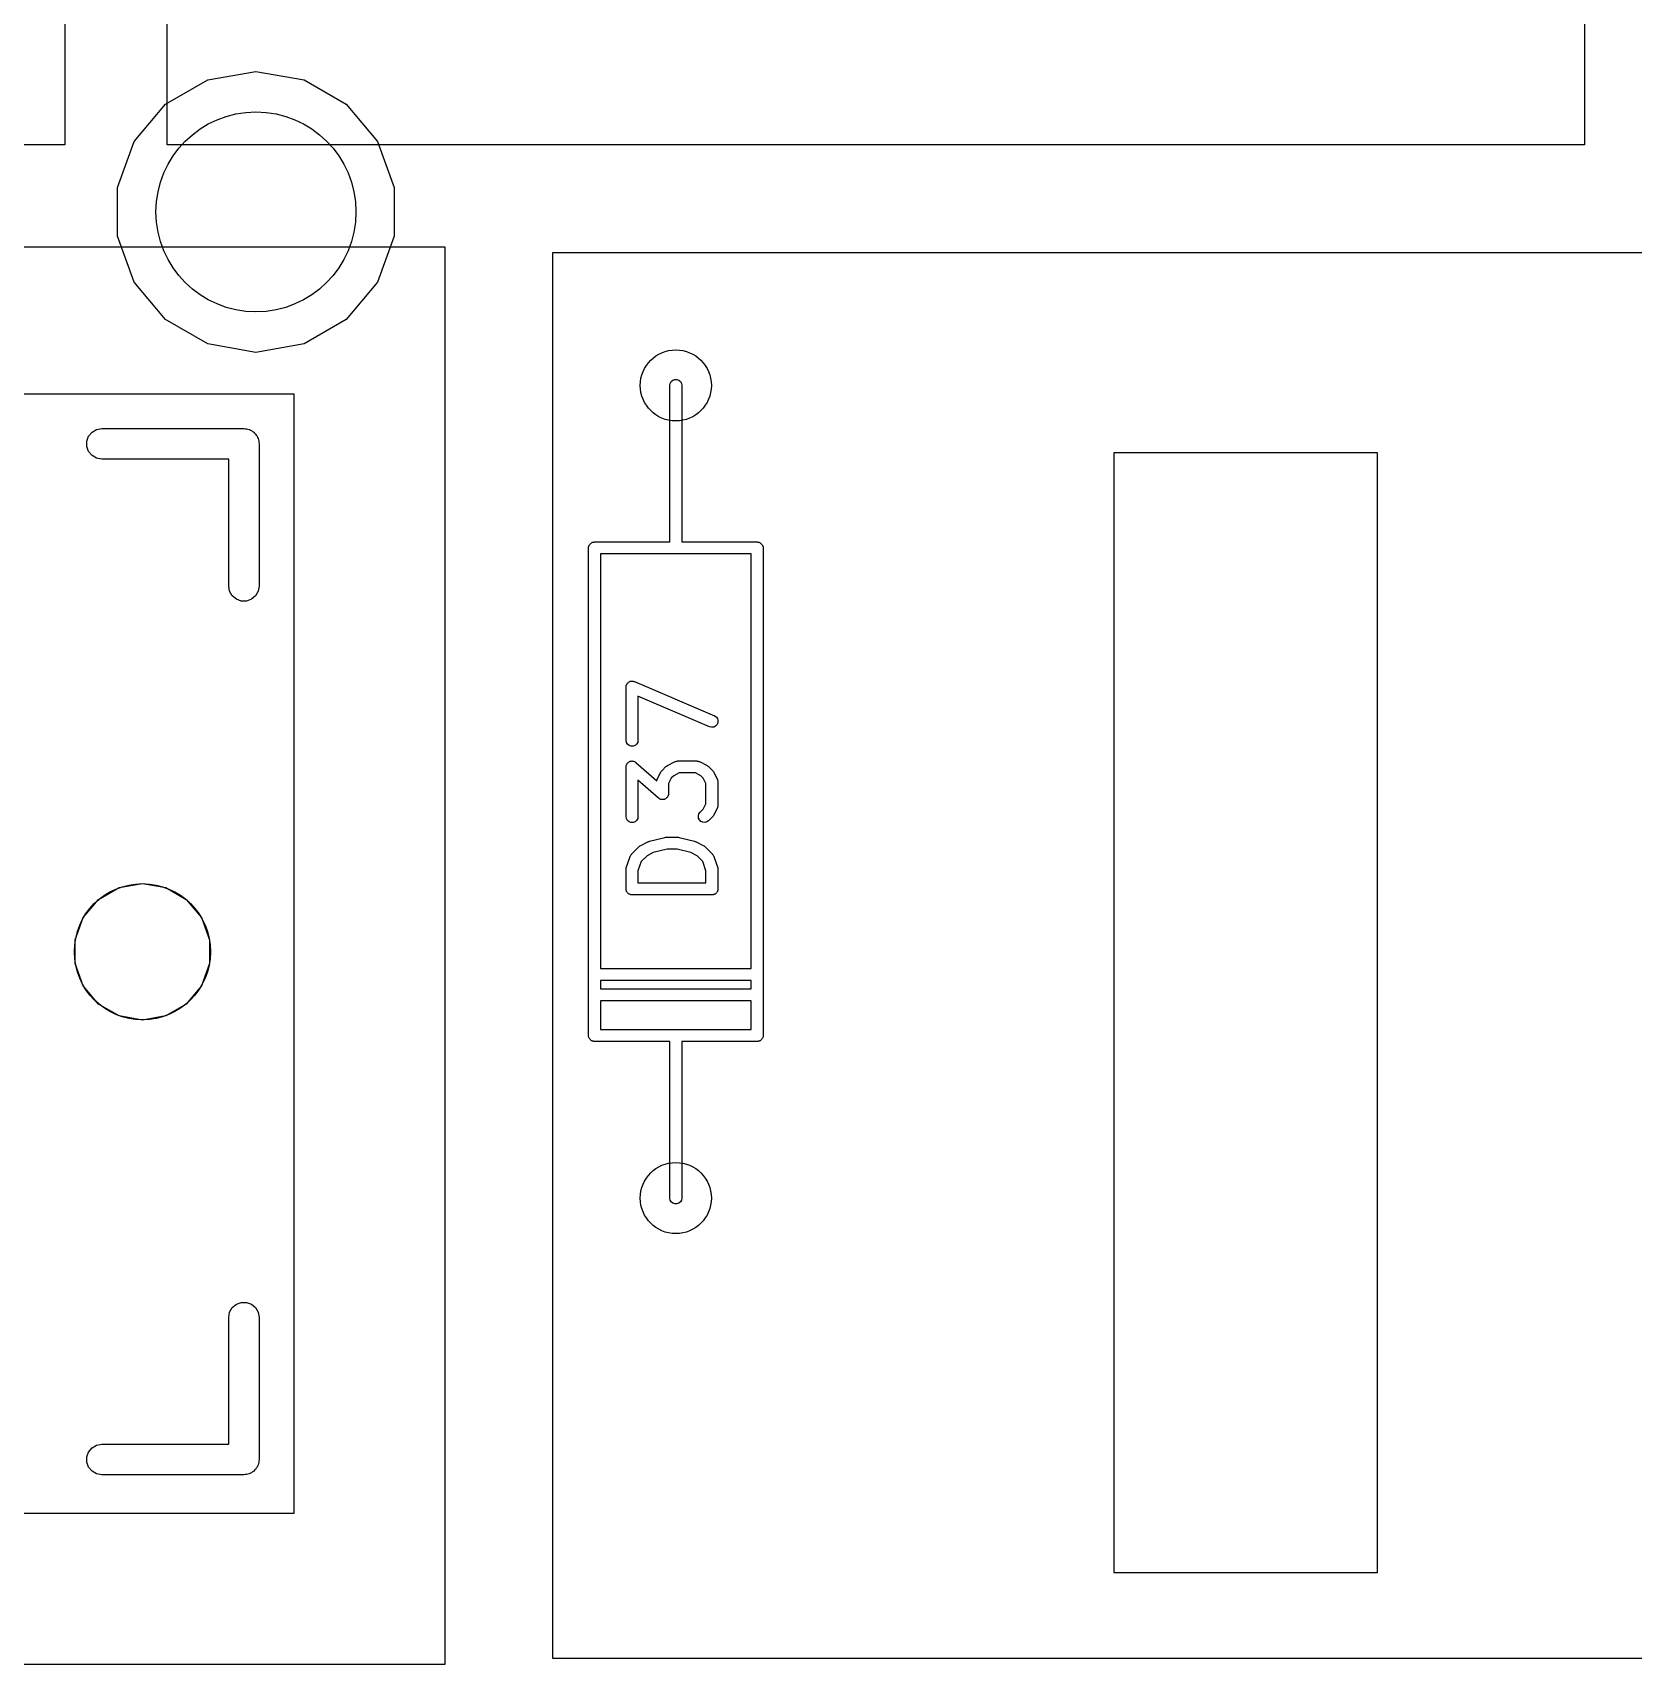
# Model space of a CAD drawing. Header units: millimetres. Extents: x 71 to 299, y 93 to 256.
# Drawn here: x 218.16 to 238.17, y 149.87 to 170.27 of the extents above; entities that cross this region are included whole.
import ezdxf

# ---------------------------------------------------------------- set-up
doc = ezdxf.new("R2010")
doc.units = ezdxf.units.MM
for name, color, linetype in [('BLACK', 7, 'Continuous'), ('PCB', 4, 'Continuous'), ('PCB_参照', 4, 'Continuous'), ('プレート', 6, 'Continuous'), ('物理キー', 7, 'Continuous'), ('裏面', 3, 'Continuous')]:
    doc.layers.add(name, color=color, linetype=linetype)

# ---------------------------------------------------------------- blocks, each defined once
blk = doc.blocks.new('PCB詳細')
at = {"layer": 'BLACK'}
for p, q in [((155.621, -87.4043), (156.149, -87.0993)), ((156.149, -87.0993), (156.75, -86.9933)), ((156.75, -86.9933), (157.351, -87.0993)), ((157.351, -87.0993), (157.879, -87.4043)), ((155.229, -87.8717), (155.621, -87.4043)), ((157.879, -87.4043), (158.271, -87.8717)), ((155.02, -88.445), (155.229, -87.8717)), ((158.271, -87.8717), (158.48, -88.445)), ((155.02, -89.055), (155.02, -88.445)), ((158.48, -88.445), (158.48, -89.055)), ((155.229, -89.6283), (155.02, -89.055)), ((158.48, -89.055), (158.271, -89.6283)), ((155.621, -90.0957), (155.229, -89.6283)), ((158.271, -89.6283), (157.879, -90.0957)), ((156.149, -90.4007), (155.621, -90.0957)), ((157.879, -90.0957), (157.351, -90.4007)), ((156.75, -90.5067), (156.149, -90.4007)), ((157.351, -90.4007), (156.75, -90.5067)), ((161.925, -90.92), (161.93, -90.8943)), ((161.925, -92.19), (161.925, -90.92)), ((161.93, -90.8943), (161.943, -90.8718)), ((161.943, -90.8718), (161.963, -90.855)), ((161.963, -90.855), (161.987, -90.8461)), ((161.987, -90.8461), (162.013, -90.8461)), ((162.013, -90.8461), (162.037, -90.855)), ((162.037, -90.855), (162.057, -90.8718)), ((162.057, -90.8718), (162.07, -90.8943)), ((162.07, -90.8943), (162.075, -90.92)), ((162.075, -90.92), (162.075, -92.19)), ((154.634, -91.6169), (154.657, -91.5547)), ((154.657, -91.5547), (154.7, -91.5041)), ((154.7, -91.5041), (154.757, -91.471)), ((154.757, -91.471), (154.822, -91.4595)), ((154.822, -91.4595), (156.6, -91.4595)), ((156.6, -91.4595), (156.616, -91.4624)), ((156.616, -91.4624), (156.633, -91.4624)), ((156.633, -91.4624), (156.649, -91.4681)), ((156.649, -91.4681), (156.665, -91.471)), ((156.665, -91.471), (156.68, -91.4793)), ((156.68, -91.4793), (156.695, -91.485)), ((156.695, -91.485), (156.708, -91.4957)), ((156.708, -91.4957), (156.722, -91.5041)), ((156.722, -91.5041), (156.733, -91.5168)), ((156.733, -91.5168), (156.746, -91.5275)), ((156.746, -91.5275), (156.754, -91.542)), ((156.754, -91.542), (156.765, -91.5547)), ((156.765, -91.5547), (156.771, -91.5704)), ((156.771, -91.5704), (156.779, -91.5848)), ((156.779, -91.5848), (156.782, -91.6013)), ((154.634, -91.6831), (154.634, -91.6169)), ((154.657, -91.7452), (154.634, -91.6831)), ((154.7, -91.7959), (154.657, -91.7452)), ((154.757, -91.829), (154.7, -91.7959)), ((156.782, -91.6013), (156.788, -91.6169)), ((156.788, -91.6169), (156.788, -91.6336)), ((156.788, -91.6336), (156.79, -91.65)), ((156.79, -91.65), (156.79, -93.428)), ((154.822, -91.8405), (154.757, -91.829)), ((156.409, -91.8405), (154.822, -91.8405)), ((156.409, -93.428), (156.409, -91.8405)), ((161.925, -92.877), (161.925, -92.19)), ((162.075, -92.19), (162.075, -92.877)), ((160.909, -92.952), (160.91, -92.9455)), ((160.909, -99.048), (160.909, -92.952)), ((160.91, -92.939), (160.912, -92.9328)), ((160.91, -92.9455), (160.91, -92.939)), ((160.912, -92.9328), (160.914, -92.9263)), ((160.914, -92.9263), (160.917, -92.9207)), ((160.917, -92.9207), (160.919, -92.9145)), ((160.919, -92.9145), (160.923, -92.9095)), ((160.923, -92.9095), (160.927, -92.9038)), ((160.927, -92.9038), (160.932, -92.8996)), ((160.932, -92.8996), (160.936, -92.8945)), ((160.936, -92.8945), (160.941, -92.8913)), ((160.941, -92.8913), (160.946, -92.887)), ((160.946, -92.887), (160.953, -92.8848)), ((160.953, -92.8848), (160.958, -92.8815)), ((160.958, -92.8815), (160.965, -92.8804)), ((160.965, -92.8804), (160.971, -92.8781)), ((160.971, -92.8781), (160.978, -92.8781)), ((160.978, -92.8781), (160.984, -92.877)), ((160.984, -92.877), (161.925, -92.877)), ((162, -93.027), (161.059, -93.027)), ((161.059, -93.027), (161.059, -98.211)), ((162.941, -93.027), (162, -93.027)), ((162.075, -92.877), (163.016, -92.877)), ((162.941, -98.211), (162.941, -93.027)), ((163.016, -92.877), (163.022, -92.8781)), ((163.022, -92.8781), (163.029, -92.8781)), ((163.029, -92.8781), (163.035, -92.8804)), ((163.035, -92.8804), (163.042, -92.8815)), ((163.042, -92.8815), (163.047, -92.8848)), ((163.047, -92.8848), (163.053, -92.887)), ((163.053, -92.887), (163.059, -92.8913)), ((163.059, -92.8913), (163.064, -92.8945)), ((163.064, -92.8945), (163.068, -92.8996)), ((163.068, -92.8996), (163.073, -92.9038)), ((163.073, -92.9038), (163.077, -92.9095)), ((163.077, -92.9095), (163.081, -92.9145)), ((163.081, -92.9145), (163.083, -92.9207)), ((163.083, -92.9207), (163.086, -92.9263)), ((163.086, -92.9263), (163.088, -92.9328)), ((163.088, -92.9328), (163.09, -92.939)), ((163.09, -92.939), (163.09, -92.9455)), ((163.09, -92.9455), (163.091, -92.952)), ((163.091, -92.952), (163.091, -99.048)), ((156.421, -93.4932), (156.409, -93.428)), ((156.79, -93.428), (156.779, -93.4932)), ((156.454, -93.5505), (156.421, -93.4932)), ((156.505, -93.593), (156.454, -93.5505)), ((156.567, -93.6156), (156.505, -93.593)), ((156.633, -93.6156), (156.567, -93.6156)), ((156.695, -93.593), (156.633, -93.6156)), ((156.746, -93.5505), (156.695, -93.593)), ((156.779, -93.4932), (156.746, -93.5505)), ((161.382, -94.6648), (161.386, -94.6573)), ((161.386, -94.6573), (161.39, -94.6494)), ((161.39, -94.6494), (161.393, -94.6461)), ((161.393, -94.6461), (161.395, -94.6423)), ((161.395, -94.6423), (161.402, -94.6367)), ((161.402, -94.6367), (161.407, -94.6304)), ((161.407, -94.6304), (161.411, -94.6284)), ((161.411, -94.6284), (161.415, -94.6255)), ((161.415, -94.6255), (161.423, -94.6226)), ((161.423, -94.6226), (161.431, -94.6187)), ((161.431, -94.6187), (161.435, -94.6181)), ((161.435, -94.6181), (161.439, -94.6166)), ((161.439, -94.6166), (161.448, -94.6166)), ((161.448, -94.6166), (161.457, -94.6156)), ((161.457, -94.6156), (161.461, -94.6166)), ((161.461, -94.6166), (161.465, -94.6166)), ((161.465, -94.6166), (161.474, -94.6196)), ((161.474, -94.6196), (161.482, -94.6215)), ((161.482, -94.6215), (162.482, -95.0501)), ((161.377, -94.6905), (161.379, -94.682)), ((161.377, -95.3571), (161.377, -94.6905)), ((161.379, -94.6734), (161.381, -94.6692)), ((161.379, -94.682), (161.379, -94.6734)), ((161.381, -94.6692), (161.382, -94.6648)), ((162.423, -95.188), (161.527, -94.8042)), ((161.527, -94.8042), (161.527, -95.3571)), ((162.482, -95.0501), (162.504, -95.0644)), ((162.504, -95.0644), (162.519, -95.0852)), ((162.448, -95.1939), (162.423, -95.188)), ((162.474, -95.1908), (162.448, -95.1939)), ((162.497, -95.1791), (162.474, -95.1908)), ((162.515, -95.1601), (162.497, -95.1791)), ((162.525, -95.1362), (162.515, -95.1601)), ((162.519, -95.0852), (162.527, -95.1102)), ((162.527, -95.1102), (162.525, -95.1362)), ((161.382, -95.3828), (161.377, -95.3571)), ((161.395, -95.4054), (161.382, -95.3828)), ((161.415, -95.4221), (161.395, -95.4054)), ((161.439, -95.431), (161.415, -95.4221)), ((161.465, -95.431), (161.439, -95.431)), ((161.49, -95.4221), (161.465, -95.431)), ((161.51, -95.4054), (161.49, -95.4221)), ((161.523, -95.3828), (161.51, -95.4054)), ((161.527, -95.3571), (161.523, -95.3828)), ((161.379, -95.6759), (161.381, -95.6705)), ((161.379, -95.6833), (161.379, -95.6759)), ((161.381, -95.6705), (161.382, -95.6648)), ((161.382, -95.6648), (161.386, -95.6585)), ((161.386, -95.6585), (161.388, -95.6516)), ((161.388, -95.6516), (161.392, -95.6473)), ((161.392, -95.6473), (161.395, -95.6423)), ((161.395, -95.6423), (161.401, -95.6376)), ((161.401, -95.6376), (161.405, -95.632)), ((161.405, -95.632), (161.41, -95.6292)), ((161.41, -95.6292), (161.415, -95.6255)), ((161.415, -95.6255), (161.422, -95.623)), ((161.422, -95.623), (161.428, -95.6195)), ((161.428, -95.6195), (161.434, -95.6186)), ((161.434, -95.6186), (161.439, -95.6166)), ((161.439, -95.6166), (161.447, -95.6166)), ((161.447, -95.6166), (161.454, -95.6155)), ((161.454, -95.6155), (161.46, -95.6166)), ((161.46, -95.6166), (161.465, -95.6166)), ((161.465, -95.6166), (161.472, -95.6191)), ((161.472, -95.6191), (161.479, -95.6205)), ((161.479, -95.6205), (161.484, -95.6235)), ((161.484, -95.6235), (161.49, -95.6255)), ((161.49, -95.6255), (161.495, -95.6302)), ((161.495, -95.6302), (161.502, -95.634)), ((161.502, -95.634), (161.762, -95.8615)), ((161.876, -95.6851), (161.885, -95.6782)), ((161.885, -95.6782), (161.895, -95.671)), ((161.895, -95.671), (161.99, -95.6234)), ((161.99, -95.6234), (161.994, -95.6222)), ((161.994, -95.6222), (161.998, -95.62)), ((161.998, -95.62), (162.007, -95.6185)), ((162.007, -95.6185), (162.015, -95.616)), ((162.015, -95.616), (162.02, -95.6162)), ((162.02, -95.6162), (162.024, -95.6155)), ((162.024, -95.6155), (162.262, -95.6155)), ((162.262, -95.6155), (162.266, -95.6162)), ((162.266, -95.6162), (162.27, -95.616)), ((162.27, -95.616), (162.279, -95.6185)), ((162.279, -95.6185), (162.288, -95.62)), ((162.288, -95.62), (162.291, -95.6222)), ((162.291, -95.6222), (162.295, -95.6234)), ((162.295, -95.6234), (162.391, -95.671)), ((162.391, -95.671), (162.4, -95.6782)), ((162.4, -95.6782), (162.41, -95.6851)), ((161.377, -95.6905), (161.379, -95.6833)), ((161.377, -96.3095), (161.377, -95.6905)), ((161.784, -96.0803), (161.527, -95.8558)), ((161.527, -95.8558), (161.527, -96.3095)), ((161.762, -95.8615), (161.763, -95.8553)), ((161.763, -95.8553), (161.765, -95.8516)), ((161.765, -95.8516), (161.766, -95.8474)), ((161.766, -95.8474), (161.814, -95.7522)), ((161.814, -95.7522), (161.821, -95.7425)), ((161.821, -95.7425), (161.828, -95.7327)), ((161.828, -95.7327), (161.876, -95.6851)), ((161.943, -95.8301), (161.908, -95.8987)), ((161.973, -95.7997), (161.943, -95.8301)), ((162.042, -95.7655), (161.973, -95.7997)), ((162.244, -95.7655), (162.042, -95.7655)), ((162.313, -95.7997), (162.244, -95.7655)), ((162.343, -95.8301), (162.313, -95.7997)), ((162.377, -95.8987), (162.343, -95.8301)), ((162.41, -95.6851), (162.458, -95.7327)), ((162.458, -95.7327), (162.465, -95.7425)), ((162.465, -95.7425), (162.472, -95.7522)), ((162.472, -95.7522), (162.519, -95.8474)), ((162.519, -95.8474), (162.521, -95.8516)), ((162.521, -95.8516), (162.523, -95.8553)), ((162.523, -95.8553), (162.524, -95.864)), ((162.524, -95.864), (162.527, -95.8724)), ((162.527, -95.8724), (162.527, -95.8767)), ((162.527, -95.8767), (162.527, -95.881)), ((162.527, -95.881), (162.527, -96.1667)), ((161.79, -96.084), (161.784, -96.0803)), ((161.796, -96.0888), (161.79, -96.084)), ((161.875, -96.085), (161.871, -96.0888)), ((161.88, -96.0823), (161.875, -96.085)), ((161.885, -96.0767), (161.88, -96.0823)), ((161.891, -96.072), (161.885, -96.0767)), ((161.894, -96.067), (161.891, -96.072)), ((161.897, -96.0626), (161.894, -96.067)), ((161.9, -96.0558), (161.897, -96.0626)), ((161.904, -96.0495), (161.9, -96.0558)), ((161.905, -96.0438), (161.904, -96.0495)), ((161.907, -96.0384), (161.905, -96.0438)), ((161.908, -96.0238), (161.907, -96.031)), ((161.907, -96.031), (161.907, -96.0384)), ((161.908, -95.8987), (161.908, -96.0238)), ((162.377, -96.149), (162.377, -95.8987)), ((161.801, -96.0907), (161.796, -96.0888)), ((161.806, -96.0937), (161.801, -96.0907)), ((161.813, -96.0952), (161.806, -96.0937)), ((161.82, -96.0977), (161.813, -96.0952)), ((161.826, -96.0977), (161.82, -96.0977)), ((161.832, -96.0988), (161.826, -96.0977)), ((161.839, -96.0977), (161.832, -96.0988)), ((161.846, -96.0977), (161.839, -96.0977)), ((161.852, -96.0957), (161.846, -96.0977)), ((161.858, -96.0948), (161.852, -96.0957)), ((161.864, -96.0913), (161.858, -96.0948)), ((161.871, -96.0888), (161.864, -96.0913)), ((162.282, -96.303), (162.289, -96.2778)), ((162.289, -96.2778), (162.304, -96.2565)), ((162.304, -96.2565), (162.343, -96.2175)), ((162.343, -96.2175), (162.377, -96.149)), ((162.519, -96.2002), (162.472, -96.2954)), ((162.521, -96.1961), (162.519, -96.2002)), ((162.523, -96.1923), (162.521, -96.1961)), ((162.524, -96.1837), (162.523, -96.1923)), ((162.527, -96.1752), (162.524, -96.1837)), ((162.527, -96.1667), (162.527, -96.1709)), ((162.527, -96.1709), (162.527, -96.1752)), ((161.382, -96.3352), (161.377, -96.3095)), ((161.395, -96.3577), (161.382, -96.3352)), ((161.415, -96.3745), (161.395, -96.3577)), ((161.439, -96.3834), (161.415, -96.3745)), ((161.465, -96.3834), (161.439, -96.3834)), ((161.49, -96.3745), (161.465, -96.3834)), ((161.51, -96.3577), (161.49, -96.3745)), ((161.523, -96.3352), (161.51, -96.3577)), ((161.527, -96.3095), (161.523, -96.3352)), ((162.285, -96.3289), (162.282, -96.303)), ((162.296, -96.3525), (162.285, -96.3289)), ((162.314, -96.371), (162.296, -96.3525)), ((162.338, -96.382), (162.314, -96.371)), ((162.364, -96.3842), (162.338, -96.382)), ((162.389, -96.3775), (162.364, -96.3842)), ((162.41, -96.3626), (162.389, -96.3775)), ((162.458, -96.3149), (162.41, -96.3626)), ((162.465, -96.3051), (162.458, -96.3149)), ((162.472, -96.2954), (162.465, -96.3051)), ((161.447, -96.7803), (161.542, -96.6851)), ((161.542, -96.6851), (161.552, -96.6782)), ((161.552, -96.6782), (161.562, -96.671)), ((161.562, -96.671), (161.657, -96.6234)), ((161.657, -96.6234), (161.665, -96.6211)), ((161.665, -96.6211), (161.672, -96.6177)), ((161.672, -96.6177), (161.863, -96.5701)), ((161.863, -96.5701), (161.872, -96.5694)), ((161.872, -96.5694), (161.881, -96.5679)), ((161.881, -96.5679), (162.024, -96.5679)), ((162.024, -96.5679), (162.033, -96.5694)), ((162.033, -96.5694), (162.042, -96.5701)), ((162.042, -96.5701), (162.232, -96.6177)), ((162.232, -96.6177), (162.24, -96.6211)), ((162.24, -96.6211), (162.248, -96.6234)), ((162.248, -96.6234), (162.343, -96.671)), ((162.343, -96.671), (162.353, -96.6782)), ((162.353, -96.6782), (162.363, -96.6851)), ((162.363, -96.6851), (162.458, -96.7803)), ((161.381, -96.9525), (161.429, -96.8096)), ((161.429, -96.8096), (161.431, -96.8058)), ((161.431, -96.8058), (161.432, -96.8016)), ((161.432, -96.8016), (161.437, -96.7944)), ((161.437, -96.7944), (161.441, -96.7867)), ((161.441, -96.7867), (161.444, -96.7838)), ((161.444, -96.7838), (161.447, -96.7803)), ((161.566, -96.8738), (161.527, -96.9884)), ((161.64, -96.7997), (161.566, -96.8738)), ((161.717, -96.7612), (161.64, -96.7997)), ((161.89, -96.7179), (161.717, -96.7612)), ((162.015, -96.7179), (161.89, -96.7179)), ((162.188, -96.7612), (162.015, -96.7179)), ((162.265, -96.7997), (162.188, -96.7612)), ((162.339, -96.8738), (162.265, -96.7997)), ((162.377, -96.9884), (162.339, -96.8738)), ((162.458, -96.7803), (162.46, -96.7838)), ((162.46, -96.7838), (162.464, -96.7867)), ((162.464, -96.7867), (162.468, -96.7944)), ((162.468, -96.7944), (162.473, -96.8016)), ((162.473, -96.8016), (162.474, -96.8058)), ((162.474, -96.8058), (162.476, -96.8096)), ((162.476, -96.8096), (162.524, -96.9525)), ((161.377, -96.9762), (161.379, -96.9643)), ((161.377, -97.2143), (161.377, -96.9762)), ((161.379, -96.9643), (161.381, -96.9525)), ((161.527, -96.9884), (161.527, -97.1393)), ((162.377, -97.1393), (162.377, -96.9884)), ((162.524, -96.9525), (162.525, -96.9643)), ((162.525, -96.9643), (162.527, -96.9762)), ((162.527, -96.9762), (162.527, -97.2143)), ((154.781, -97.3457), (155.038, -97.1974)), ((155.038, -97.1974), (155.33, -97.1458)), ((155.33, -97.1458), (155.622, -97.1974)), ((155.622, -97.1974), (155.879, -97.3457)), ((161.379, -97.2207), (161.377, -97.2143)), ((161.379, -97.2273), (161.379, -97.2207)), ((161.381, -97.2335), (161.379, -97.2273)), ((161.382, -97.2399), (161.381, -97.2335)), ((161.385, -97.2456), (161.382, -97.2399)), ((161.387, -97.2518), (161.385, -97.2456)), ((161.392, -97.2568), (161.387, -97.2518)), ((161.395, -97.2625), (161.392, -97.2568)), ((161.4, -97.2667), (161.395, -97.2625)), ((161.404, -97.2717), (161.4, -97.2667)), ((161.41, -97.275), (161.404, -97.2717)), ((161.415, -97.2792), (161.41, -97.275)), ((161.421, -97.2815), (161.415, -97.2792)), ((161.427, -97.2848), (161.421, -97.2815)), ((161.433, -97.2859), (161.427, -97.2848)), ((161.439, -97.2881), (161.433, -97.2859)), ((161.446, -97.2881), (161.439, -97.2881)), ((161.452, -97.2893), (161.446, -97.2881)), ((162.452, -97.2893), (161.452, -97.2893)), ((161.527, -97.1393), (162.377, -97.1393)), ((162.459, -97.2881), (162.452, -97.2893)), ((162.465, -97.2881), (162.459, -97.2881)), ((162.472, -97.2859), (162.465, -97.2881)), ((162.478, -97.2848), (162.472, -97.2859)), ((162.484, -97.2815), (162.478, -97.2848)), ((162.49, -97.2792), (162.484, -97.2815)), ((162.495, -97.275), (162.49, -97.2792)), ((162.501, -97.2717), (162.495, -97.275)), ((162.505, -97.2667), (162.501, -97.2717)), ((162.51, -97.2625), (162.505, -97.2667)), ((162.513, -97.2568), (162.51, -97.2625)), ((162.517, -97.2518), (162.513, -97.2568)), ((162.52, -97.2456), (162.517, -97.2518)), ((162.523, -97.2399), (162.52, -97.2456)), ((162.524, -97.2335), (162.523, -97.2399)), ((162.526, -97.2273), (162.524, -97.2335)), ((162.527, -97.2143), (162.526, -97.2207)), ((162.526, -97.2207), (162.526, -97.2273)), ((154.59, -97.5729), (154.781, -97.3457)), ((155.879, -97.3457), (156.07, -97.5729)), ((154.489, -97.8517), (154.59, -97.5729)), ((156.07, -97.5729), (156.171, -97.8517)), ((154.489, -98.1483), (154.489, -97.8517)), ((156.171, -97.8517), (156.171, -98.1483)), ((154.59, -98.4271), (154.489, -98.1483)), ((156.171, -98.1483), (156.07, -98.4271)), ((161.059, -98.211), (162.941, -98.211)), ((154.781, -98.6543), (154.59, -98.4271)), ((156.07, -98.4271), (155.879, -98.6543)), ((161.059, -98.361), (161.059, -98.465)), ((162.941, -98.361), (161.059, -98.361)), ((161.059, -98.465), (162.941, -98.465)), ((162.941, -98.465), (162.941, -98.361)), ((155.038, -98.8026), (154.781, -98.6543)), ((155.879, -98.6543), (155.622, -98.8026)), ((162.941, -98.615), (161.059, -98.615)), ((161.059, -98.615), (161.059, -98.973)), ((162.941, -98.973), (162.941, -98.615)), ((155.33, -98.8541), (155.038, -98.8026)), ((155.622, -98.8026), (155.33, -98.8541)), ((160.91, -99.0545), (160.909, -99.048)), ((160.91, -99.061), (160.91, -99.0545)), ((160.912, -99.0672), (160.91, -99.061)), ((160.914, -99.0737), (160.912, -99.0672)), ((160.917, -99.0793), (160.914, -99.0737)), ((160.919, -99.0855), (160.917, -99.0793)), ((160.923, -99.0905), (160.919, -99.0855)), ((160.927, -99.0962), (160.923, -99.0905)), ((160.932, -99.1004), (160.927, -99.0962)), ((160.936, -99.1055), (160.932, -99.1004)), ((160.941, -99.1087), (160.936, -99.1055)), ((160.946, -99.113), (160.941, -99.1087)), ((160.953, -99.1152), (160.946, -99.113)), ((160.958, -99.1185), (160.953, -99.1152)), ((160.965, -99.1196), (160.958, -99.1185)), ((160.971, -99.1219), (160.965, -99.1196)), ((160.978, -99.1219), (160.971, -99.1219)), ((160.984, -99.123), (160.978, -99.1219)), ((161.925, -99.123), (160.984, -99.123)), ((161.059, -98.973), (162, -98.973)), ((161.925, -99.81), (161.925, -99.123)), ((162, -98.973), (162.941, -98.973)), ((163.016, -99.123), (162.075, -99.123)), ((162.075, -99.123), (162.075, -99.81)), ((163.022, -99.1219), (163.016, -99.123)), ((163.029, -99.1219), (163.022, -99.1219)), ((163.035, -99.1196), (163.029, -99.1219)), ((163.042, -99.1185), (163.035, -99.1196)), ((163.047, -99.1152), (163.042, -99.1185)), ((163.053, -99.113), (163.047, -99.1152)), ((163.059, -99.1087), (163.053, -99.113)), ((163.064, -99.1055), (163.059, -99.1087)), ((163.068, -99.1004), (163.064, -99.1055)), ((163.073, -99.0962), (163.068, -99.1004)), ((163.077, -99.0905), (163.073, -99.0962)), ((163.081, -99.0855), (163.077, -99.0905)), ((163.083, -99.0793), (163.081, -99.0855)), ((163.086, -99.0737), (163.083, -99.0793)), ((163.088, -99.0672), (163.086, -99.0737)), ((163.09, -99.061), (163.088, -99.0672)), ((163.091, -99.048), (163.09, -99.0545)), ((163.09, -99.0545), (163.09, -99.061)), ((161.925, -101.08), (161.925, -99.81)), ((162.075, -99.81), (162.075, -101.08)), ((161.93, -101.106), (161.925, -101.08)), ((161.943, -101.128), (161.93, -101.106)), ((161.963, -101.145), (161.943, -101.128)), ((161.987, -101.154), (161.963, -101.145)), ((162.013, -101.154), (161.987, -101.154)), ((162.037, -101.145), (162.013, -101.154)), ((162.057, -101.128), (162.037, -101.145)), ((162.07, -101.106), (162.057, -101.128)), ((162.075, -101.08), (162.07, -101.106)), ((156.454, -102.45), (156.505, -102.407)), ((156.505, -102.407), (156.567, -102.384)), ((156.567, -102.384), (156.633, -102.384)), ((156.633, -102.384), (156.695, -102.407)), ((156.695, -102.407), (156.746, -102.45)), ((156.409, -102.572), (156.421, -102.507)), ((156.409, -104.159), (156.409, -102.572)), ((156.421, -102.507), (156.454, -102.45)), ((156.746, -102.45), (156.779, -102.507)), ((156.779, -102.507), (156.79, -102.572)), ((156.79, -102.572), (156.79, -104.35)), ((154.657, -104.255), (154.7, -104.204)), ((154.7, -104.204), (154.757, -104.171)), ((154.757, -104.171), (154.822, -104.159)), ((154.822, -104.159), (156.409, -104.159)), ((154.634, -104.317), (154.657, -104.255)), ((154.634, -104.383), (154.634, -104.317)), ((154.657, -104.445), (154.634, -104.383)), ((154.7, -104.496), (154.657, -104.445)), ((156.765, -104.445), (156.754, -104.458)), ((156.771, -104.43), (156.765, -104.445)), ((156.779, -104.415), (156.771, -104.43)), ((156.782, -104.399), (156.779, -104.415)), ((156.788, -104.383), (156.782, -104.399)), ((156.79, -104.35), (156.788, -104.366)), ((156.788, -104.366), (156.788, -104.383)), ((154.757, -104.529), (154.7, -104.496)), ((154.822, -104.54), (154.757, -104.529)), ((156.6, -104.54), (154.822, -104.54)), ((156.616, -104.538), (156.6, -104.54)), ((156.633, -104.538), (156.616, -104.538)), ((156.649, -104.532), (156.633, -104.538)), ((156.665, -104.529), (156.649, -104.532)), ((156.68, -104.521), (156.665, -104.529)), ((156.695, -104.515), (156.68, -104.521)), ((156.708, -104.504), (156.695, -104.515)), ((156.722, -104.496), (156.708, -104.504)), ((156.733, -104.483), (156.722, -104.496)), ((156.746, -104.472), (156.733, -104.483)), ((156.754, -104.458), (156.746, -104.472))]:
    blk.add_line(p, q, dxfattribs=at)
for centre, radius in [((156.75, -88.75), 1.25), ((162, -90.92), 0.4445), ((155.33, -98), 0.8509), ((162, -101.08), 0.4445)]:
    blk.add_circle(centre, radius, dxfattribs=at)
blk = doc.blocks.new('A$C28663')
at = {"layer": 'PCB'}
blk.add_blockref('PCB詳細', (-35.075, 145.925), dxfattribs=at)

msp = doc.modelspace()

# ---------------------------------------------------------------- linework, layer by layer
at = {"layer": 'プレート'}
for points in [[(207.422, 151.757), (207.422, 165.757), (221.422, 165.757), (221.422, 151.757)], [(231.674, 165.02), (231.674, 151.02), (234.974, 151.02), (234.974, 165.02)]]:
    msp.add_lwpolyline(points, close=True, dxfattribs=at)
msp.add_circle((220.949, 168.032), 1.25, dxfattribs=at)
at = {"layer": '物理キー', "color": 7}
for points in [[(200.838, 186.594), (218.56, 186.594), (218.56, 168.872), (200.838, 168.872), (200.838, 186.594)], [(219.838, 186.594), (237.56, 186.594), (237.56, 168.872), (219.838, 168.872), (219.838, 186.594)], [(205.588, 167.594), (223.31, 167.594), (223.31, 149.872), (205.588, 149.872), (205.588, 167.594)], [(224.66, 167.522), (265.988, 167.522), (265.988, 149.944), (224.66, 149.944), (224.66, 167.522)]]:
    msp.add_lwpolyline(points, close=True, dxfattribs=at)
at = {"layer": '裏面'}
msp.add_circle((220.949, 168.032), 1.25, dxfattribs=at)

# ---------------------------------------------------------------- block references
at = {"layer": 'PCB_参照'}
msp.add_blockref('A$C28663', (99.274, 110.857), dxfattribs=at)

doc.saveas('drawing.dxf')
